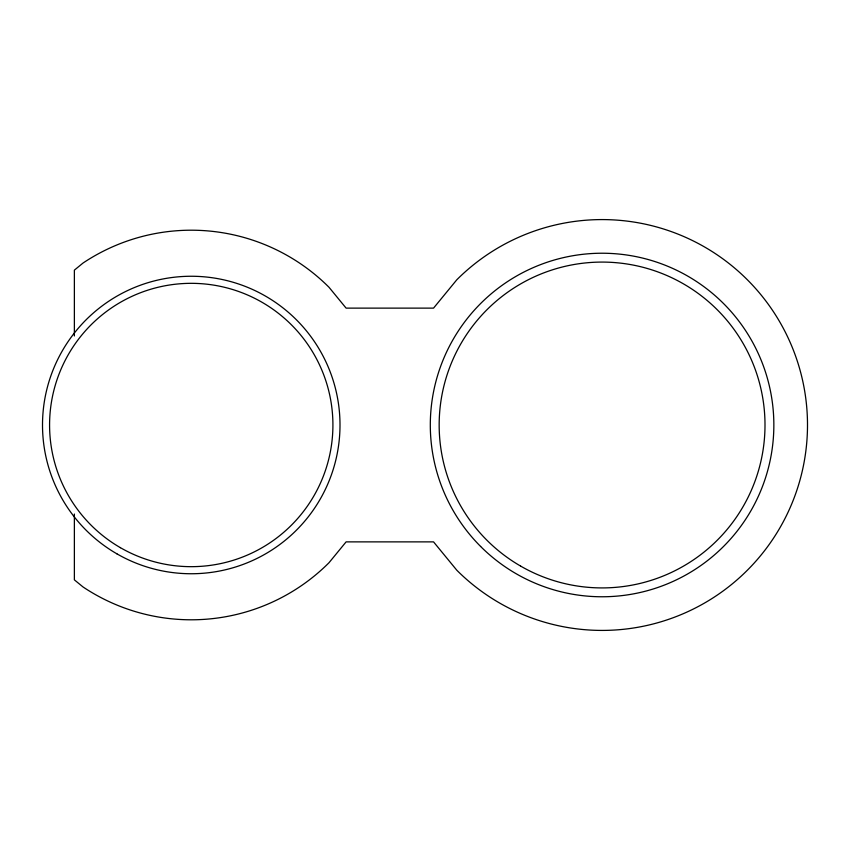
<?xml version="1.0" encoding="UTF-8"?>
<svg xmlns="http://www.w3.org/2000/svg" width="850" height="850" viewBox="0 0 850 850"><rect width="100%" height="100%" fill="white"/><g stroke="black" fill="none" stroke-linecap="round" stroke-linejoin="round"><path stroke-width="1.27" d="M74.375 335.962L74.375 270.141L83.034 263.033A194.788 194.788 0 0 1 328.993 287.257L346.109 308.125L433.543 308.125L456.832 279.746A205.413 205.413 0 0 1 747.331 279.746A205.413 205.413 0 0 1 747.331 570.254A205.413 205.413 0 0 1 456.832 570.254L433.543 541.875L346.109 541.875L328.993 562.742A194.788 194.788 0 0 1 83.034 586.968L74.375 579.859L74.375 514.038M480.622 546.465A171.774 171.774 0 0 0 767.996 469.455A171.774 171.774 0 0 0 557.621 259.08A171.774 171.774 0 0 0 480.622 546.465M520.625 566.089A162.913 162.913 0 0 0 765 425A162.913 162.913 0 0 0 520.625 283.911A162.913 162.913 0 0 0 520.625 566.089M120.413 547.687A141.663 141.663 0 0 0 332.913 425A141.663 141.663 0 0 0 120.413 302.313A141.663 141.663 0 0 0 120.413 547.687M116.875 553.817A148.75 148.75 0 0 0 340 425A148.75 148.75 0 0 0 116.875 296.183A148.75 148.75 0 0 0 116.875 553.817"/></g></svg>
